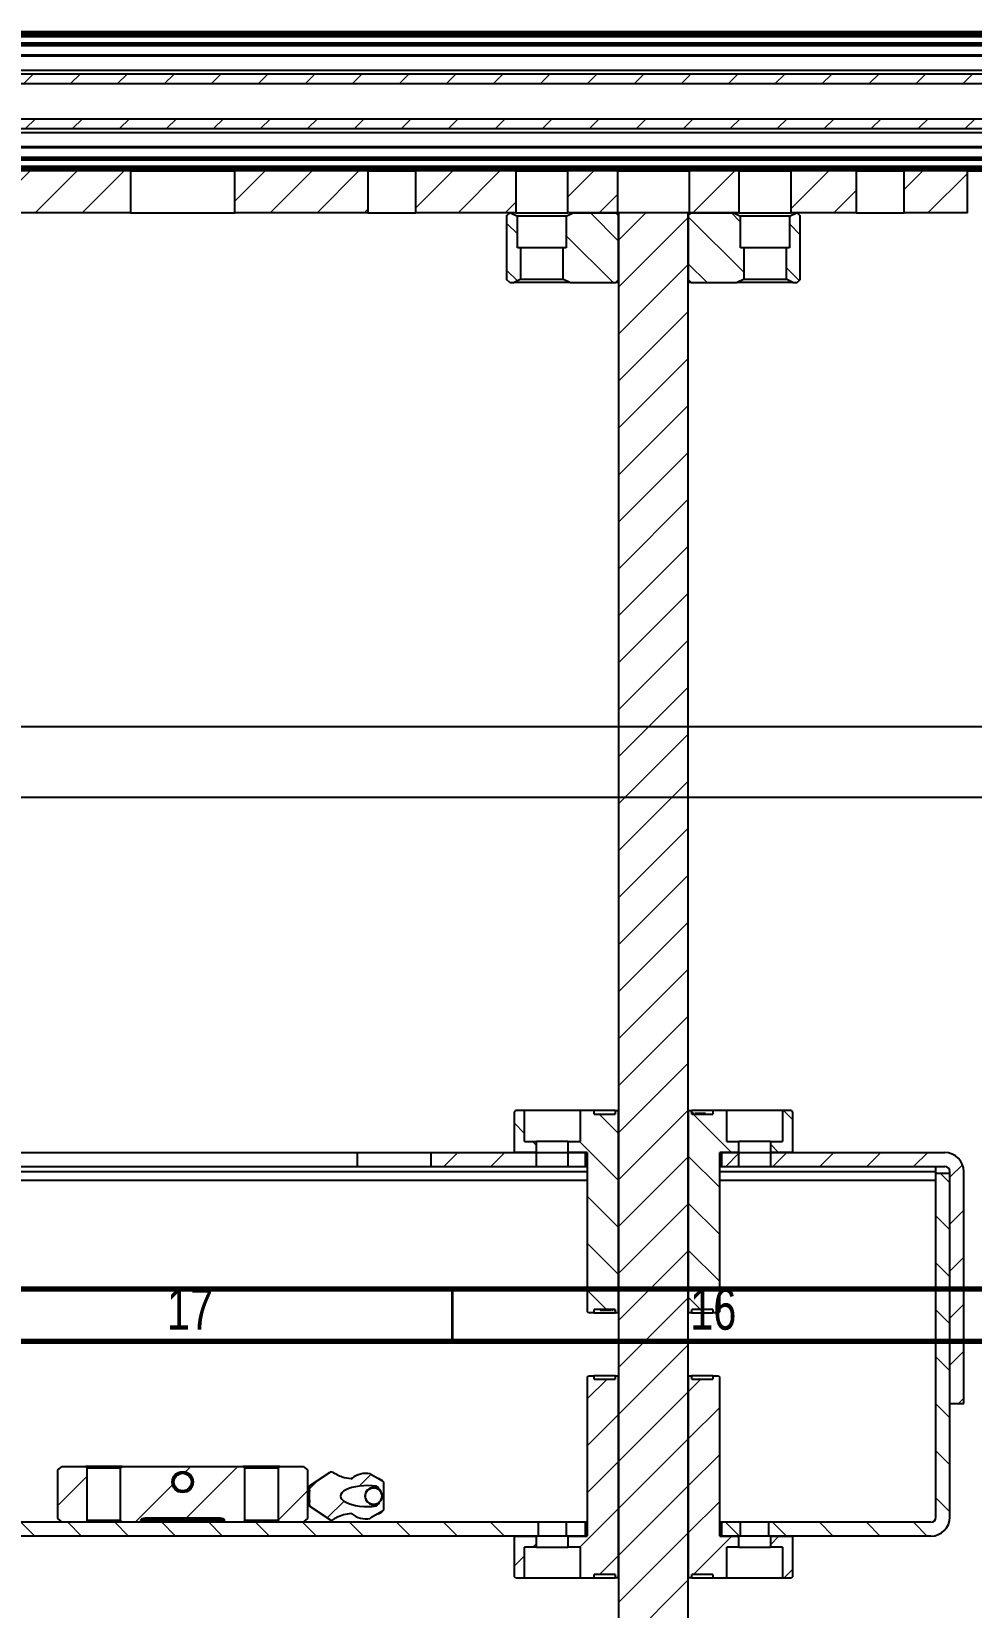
# Model space of a CAD drawing. Header units: millimetres. Extents: x 15 to 1184, y 5 to 1288.
# Drawn here: x 359.3 to 449.1, y 805.5 to 956.2 of the extents above; entities that cross this region are included whole.
import ezdxf

# ---------------------------------------------------------------- set-up
doc = ezdxf.new("R2010")
doc.units = ezdxf.units.MM
doc.styles.add('SLDTEXTSTYLE1', font='TXT', dxfattribs={"width": 0.75})

msp = doc.modelspace()

# ---------------------------------------------------------------- hatches: boundary and pattern name
at = {"linetype": 'Continuous', "lineweight": 18}
h = msp.add_hatch(dxfattribs=at)
h.set_pattern_fill('ANSI31', style=0)
h.paths.add_polyline_path([(221.71, 952.11), (221.71, 951.18), (525.71, 951.18), (525.71, 952.11)], flags=0)
h = msp.add_hatch(dxfattribs=at)
h.set_pattern_fill('ANSI31', style=0)
h.paths.add_polyline_path([(221.71, 947.85), (221.71, 946.91), (525.71, 946.91), (525.71, 947.85)], flags=0)
h = msp.add_hatch(dxfattribs=at)
h.set_pattern_fill('ANSI31', style=0)
h.paths.add_polyline_path([(356.01, 942.85), (356.01, 938.85), (368.71, 938.85), (368.71, 942.85)], flags=0)
h = msp.add_hatch(dxfattribs=at)
h.set_pattern_fill('ANSI31', style=0)
h.paths.add_polyline_path([(391.41, 938.85), (391.41, 942.85), (378.71, 942.85), (378.71, 938.85)], flags=0)
h = msp.add_hatch(dxfattribs=at)
h.set_pattern_fill('ANSI31', style=0)
h.paths.add_polyline_path([(405.54, 938.85), (405.54, 942.85), (396.01, 942.85), (396.01, 938.85)], flags=0)
h = msp.add_hatch(dxfattribs=at)
h.set_pattern_fill('ANSI31', style=0)
h.paths.add_polyline_path([(410.54, 942.85), (410.54, 938.85), (415.26, 938.85), (415.26, 942.85)], flags=0)
h = msp.add_hatch(dxfattribs=at)
h.set_pattern_fill('ANSI31', style=0)
h.paths.add_polyline_path([(426.88, 938.85), (426.88, 942.85), (422.16, 942.85), (422.16, 938.85)], flags=0)
h = msp.add_hatch(dxfattribs=at)
h.set_pattern_fill('ANSI31', style=0)
h.paths.add_polyline_path([(431.88, 942.85), (431.88, 938.85), (438.08, 938.85), (438.08, 942.85)], flags=0)
h = msp.add_hatch(dxfattribs=at)
h.set_pattern_fill('ANSI31', style=0)
h.paths.add_polyline_path([(442.67, 938.85), (448.71, 938.85), (448.71, 942.85), (442.67, 942.85)], flags=0)
h = msp.add_hatch(dxfattribs=at)
h.set_pattern_fill('ANSI31', angle=90, style=0)
h.paths.add_polyline_path([(405.71, 938.52), (405.04, 938.85), (404.98, 938.85), (404.71, 938.58), (404.71, 932.45), (404.98, 932.18), (405.38, 932.18), (406.04, 932.51), (406.04, 935.51), (405.71, 935.51)], flags=0)
h = msp.add_hatch(dxfattribs=at)
h.set_pattern_fill('ANSI31', angle=90, style=0)
h.paths.add_polyline_path([(411.04, 938.85), (410.38, 938.52), (410.38, 935.51), (410.04, 935.51), (410.04, 932.51), (410.71, 932.18), (415.11, 932.18), (415.38, 932.45), (415.38, 938.58), (415.11, 938.85)], flags=0)
h = msp.add_hatch(dxfattribs=at)
h.set_pattern_fill('ANSI31', style=0)
h.paths.add_polyline_path([(415.38, 746.85), (422.04, 746.85), (422.04, 938.85), (415.38, 938.85)], flags=0)
h = msp.add_hatch(dxfattribs=at)
h.set_pattern_fill('ANSI31', angle=90, style=0)
h.paths.add_polyline_path([(427.04, 938.52), (426.38, 938.85), (422.31, 938.85), (422.04, 938.58), (422.04, 932.45), (422.31, 932.18), (426.71, 932.18), (427.38, 932.51), (427.38, 935.51), (427.04, 935.51)], flags=0)
h = msp.add_hatch(dxfattribs=at)
h.set_pattern_fill('ANSI31', angle=90, style=0)
h.paths.add_polyline_path([(432.38, 938.85), (431.71, 938.52), (431.71, 935.51), (431.38, 935.51), (431.38, 932.51), (432.04, 932.18), (432.44, 932.18), (432.71, 932.45), (432.71, 938.58), (432.44, 938.85)], flags=0)
h = msp.add_hatch(dxfattribs=at)
h.set_pattern_fill('ANSI31', angle=90, style=0)
h.paths.add_polyline_path([(406.38, 850.09), (406.38, 853.03), (405.51, 853.03), (405.38, 852.89), (405.38, 849.16), (405.51, 849.03), (407.54, 849.03), (407.54, 850.09)], flags=0)
h = msp.add_hatch(dxfattribs=at)
h.set_pattern_fill('ANSI31', angle=90, style=0)
h.paths.add_polyline_path([(413.04, 852.69), (413.04, 853.03), (411.71, 853.03), (411.71, 850.09), (410.54, 850.09), (410.54, 849.03), (412.38, 849.03), (412.38, 833.83), (412.51, 833.69), (413.04, 833.69), (413.04, 834.03), (415.04, 834.03), (415.04, 833.69), (415.38, 833.69), (415.38, 853.03), (415.04, 853.03), (415.04, 852.69)], flags=0)
h = msp.add_hatch(dxfattribs=at)
h.set_pattern_fill('ANSI31', angle=90, style=0)
h.paths.add_polyline_path([(425.71, 850.09), (425.71, 853.03), (424.38, 853.03), (424.38, 852.69), (422.38, 852.69), (422.38, 853.03), (422.04, 853.03), (422.04, 833.69), (422.38, 833.69), (422.38, 834.03), (424.38, 834.03), (424.38, 833.69), (424.91, 833.69), (425.04, 833.83), (425.04, 849.03), (426.88, 849.03), (426.88, 850.09)], flags=0)
h = msp.add_hatch(dxfattribs=at)
h.set_pattern_fill('ANSI31', angle=90, style=0)
h.paths.add_polyline_path([(432.04, 852.89), (431.91, 853.03), (431.04, 853.03), (431.04, 850.09), (429.88, 850.09), (429.88, 849.03), (431.91, 849.03), (432.04, 849.16)], flags=0)
h = msp.add_hatch(dxfattribs=at)
h.set_pattern_fill('ANSI31', style=0)
h.paths.add_polyline_path([(407.54, 849.03), (397.42, 849.03), (397.42, 847.69), (407.54, 847.69)], flags=0)
h = msp.add_hatch(dxfattribs=at)
h.set_pattern_fill('ANSI31', style=0)
h.paths.add_polyline_path([(410.54, 847.69), (412.21, 847.69), (412.21, 849.03), (410.54, 849.03)], flags=0)
h = msp.add_hatch(dxfattribs=at)
h.set_pattern_fill('ANSI31', style=0)
h.paths.add_polyline_path([(426.88, 849.03), (425.21, 849.03), (425.21, 847.69), (426.88, 847.69)], flags=0)
h = msp.add_hatch(dxfattribs=at)
h.set_pattern_fill('ANSI31', style=0)
edge = h.paths.add_edge_path(flags=0)
edge.add_line((446.55, 849.03), (429.88, 849.03))
edge.add_line((429.88, 849.03), (429.88, 847.69))
edge.add_line((429.88, 847.69), (446.55, 847.69))
edge.add_arc((446.55, 847.2), 0.491, 0, 90, ccw=False)
edge.add_line((447.04, 847.2), (447.04, 825.03))
edge.add_line((447.04, 825.03), (448.38, 825.03))
edge.add_line((448.38, 825.03), (448.38, 847.2))
edge.add_arc((446.55, 847.2), 1.82, 0, 90)
h = msp.add_hatch(dxfattribs=at)
h.set_pattern_fill('ANSI31', angle=90, style=0)
edge = h.paths.add_edge_path(flags=0)
edge.add_line((447.04, 814.18), (447.04, 847.03))
edge.add_line((447.04, 847.03), (445.71, 847.03))
edge.add_line((445.71, 847.03), (445.71, 814.18))
edge.add_arc((445.22, 814.18), 0.491, 270, 360, ccw=False)
edge.add_line((445.22, 813.69), (429.71, 813.69))
edge.add_line((429.71, 813.69), (429.71, 812.36))
edge.add_line((429.71, 812.36), (445.22, 812.36))
edge.add_arc((445.22, 814.18), 1.82, 270, 360)
h = msp.add_hatch(dxfattribs=at)
h.set_pattern_fill('ANSI31', style=0)
h.paths.add_polyline_path([(411.71, 811.29), (411.71, 808.36), (413.04, 808.36), (413.04, 808.69), (415.04, 808.69), (415.04, 808.36), (415.38, 808.36), (415.38, 827.69), (415.04, 827.69), (415.04, 827.36), (413.04, 827.36), (413.04, 827.69), (412.51, 827.69), (412.38, 827.56), (412.38, 812.36), (410.54, 812.36), (410.54, 811.29)], flags=0)
h = msp.add_hatch(dxfattribs=at)
h.set_pattern_fill('ANSI31', style=0)
h.paths.add_polyline_path([(424.38, 808.69), (424.38, 808.36), (425.71, 808.36), (425.71, 811.29), (426.88, 811.29), (426.88, 812.36), (425.04, 812.36), (425.04, 827.56), (424.91, 827.69), (424.38, 827.69), (424.38, 827.36), (422.38, 827.36), (422.38, 827.69), (422.04, 827.69), (422.04, 808.36), (422.38, 808.36), (422.38, 808.69)], flags=0)
h = msp.add_hatch(dxfattribs=at)
h.set_pattern_fill('ANSI32', angle=3e-322, style=0)
edge = h.paths.add_edge_path(flags=0)
edge.add_line((361.78, 818.69), (361.78, 814.03))
edge.add_spline(control_points=[(361.78, 814.03), (361.91, 813.92), (362.04, 813.8), (362.18, 813.69)], knot_values=[0.01216, 0.01216, 0.01216, 0.01216, 0.012933, 0.012933, 0.012933, 0.012933], weights=[1, 1, 1, 1], degree=3, periodic=0)
edge.add_line((362.18, 813.69), (364.41, 813.69))
edge.add_spline(control_points=[(364.41, 813.69), (364.47, 813.75), (364.52, 813.8), (364.58, 813.86)], knot_values=[0.00451, 0.00451, 0.00451, 0.00451, 0.004865, 0.004865, 0.004865, 0.004865], weights=[1, 1, 1, 1], degree=3, periodic=0)
edge.add_line((364.58, 813.86), (364.58, 818.86))
edge.add_spline(control_points=[(364.58, 818.86), (364.52, 818.92), (364.47, 818.97), (364.41, 819.03)], knot_values=[0.011248, 0.011248, 0.011248, 0.011248, 0.011604, 0.011604, 0.011604, 0.011604], weights=[1, 1, 1, 1], degree=3, periodic=0)
edge.add_line((364.41, 819.03), (362.18, 819.03))
edge.add_spline(control_points=[(362.18, 819.03), (362.04, 818.92), (361.91, 818.8), (361.78, 818.69)], knot_values=[0.010713, 0.010713, 0.010713, 0.010713, 0.011485, 0.011485, 0.011485, 0.011485], weights=[1, 1, 1, 1], degree=3, periodic=0)
h = msp.add_hatch(dxfattribs=at)
h.set_pattern_fill('ANSI32', angle=3e-322, style=0)
edge = h.paths.add_edge_path(flags=0)
edge.add_line((369.75, 813.86), (369.75, 813.93))
edge.add_spline(control_points=[(369.75, 813.93), (369.75, 813.94), (369.75, 813.94), (369.75, 813.95), (369.76, 813.96), (369.76, 813.97), (369.77, 813.98), (369.78, 813.99), (369.79, 814), (369.8, 814.01), (369.82, 814.03), (369.85, 814.04), (369.88, 814.05), (369.93, 814.08), (369.99, 814.09), (370.05, 814.09), (370.07, 814.09), (370.09, 814.09), (370.11, 814.09)], knot_values=[0.000004, 0.000004, 0.000004, 0.000004, 0.000042, 0.000042, 0.000042, 0.000084, 0.000084, 0.000084, 0.000156, 0.000156, 0.000156, 0.000288, 0.000288, 0.000288, 0.000556, 0.000556, 0.000556, 0.000655, 0.000655, 0.000655, 0.000655], weights=[1, 1, 1, 1, 1, 1, 1, 1, 1, 1, 1, 1, 1, 1, 1, 1, 1, 1, 1], degree=3, periodic=0)
edge.add_line((370.11, 814.09), (377.3, 814.09))
edge.add_spline(control_points=[(377.3, 814.09), (377.33, 814.09), (377.35, 814.09), (377.38, 814.09), (377.42, 814.09), (377.46, 814.08), (377.51, 814.07), (377.54, 814.06), (377.57, 814.04), (377.6, 814.02), (377.61, 814.01), (377.63, 814.01), (377.64, 814), (377.65, 813.98), (377.65, 813.97), (377.66, 813.96), (377.66, 813.95), (377.67, 813.94), (377.67, 813.93), (377.67, 813.93), (377.67, 813.93), (377.67, 813.93)], knot_values=[0.000716, 0.000716, 0.000716, 0.000716, 0.000827, 0.000827, 0.000827, 0.001026, 0.001026, 0.001026, 0.001188, 0.001188, 0.001188, 0.001252, 0.001252, 0.001252, 0.001318, 0.001318, 0.001318, 0.00136, 0.00136, 0.00136, 0.001368, 0.001368, 0.001368, 0.001368], weights=[1, 1, 1, 1, 1, 1, 1, 1, 1, 1, 1, 1, 1, 1, 1, 1, 1, 1, 1, 1, 1, 1], degree=3, periodic=0)
edge.add_line((377.67, 813.93), (377.67, 813.86))
edge.add_spline(control_points=[(377.67, 813.86), (377.67, 813.85), (377.67, 813.84), (377.67, 813.84), (377.67, 813.83), (377.68, 813.82), (377.68, 813.81), (377.69, 813.81), (377.69, 813.8), (377.69, 813.8), (377.7, 813.78), (377.72, 813.77), (377.74, 813.76), (377.76, 813.75), (377.78, 813.73), (377.81, 813.72), (377.87, 813.7), (377.93, 813.69), (378, 813.69), (378, 813.69), (378, 813.69), (378.01, 813.69)], knot_values=[0.00235, 0.00235, 0.00235, 0.00235, 0.002385, 0.002385, 0.002385, 0.002431, 0.002431, 0.002431, 0.002452, 0.002452, 0.002452, 0.002542, 0.002542, 0.002542, 0.002667, 0.002667, 0.002667, 0.002956, 0.002956, 0.002956, 0.002971, 0.002971, 0.002971, 0.002971], weights=[1, 1, 1, 1, 1, 1, 1, 1, 1, 1, 1, 1, 1, 1, 1, 1, 1, 1, 1, 1, 1, 1], degree=3, periodic=0)
edge.add_line((378.01, 813.69), (379.5, 813.69))
edge.add_spline(control_points=[(379.5, 813.69), (379.55, 813.75), (379.61, 813.8), (379.66, 813.86)], knot_values=[0.00451, 0.00451, 0.00451, 0.00451, 0.004865, 0.004865, 0.004865, 0.004865], weights=[1, 1, 1, 1], degree=3, periodic=0)
edge.add_line((379.66, 813.86), (379.66, 818.86))
edge.add_spline(control_points=[(379.66, 818.86), (379.61, 818.92), (379.55, 818.97), (379.5, 819.03)], knot_values=[0.011248, 0.011248, 0.011248, 0.011248, 0.011604, 0.011604, 0.011604, 0.011604], weights=[1, 1, 1, 1], degree=3, periodic=0)
edge.add_line((379.5, 819.03), (367.92, 819.03))
edge.add_spline(control_points=[(367.92, 819.03), (367.86, 818.97), (367.81, 818.92), (367.75, 818.86)], knot_values=[0.00451, 0.00451, 0.00451, 0.00451, 0.004865, 0.004865, 0.004865, 0.004865], weights=[1, 1, 1, 1], degree=3, periodic=0)
edge.add_line((367.75, 818.86), (367.75, 813.86))
edge.add_spline(control_points=[(367.75, 813.86), (367.81, 813.8), (367.86, 813.75), (367.92, 813.69)], knot_values=[0.011248, 0.011248, 0.011248, 0.011248, 0.011604, 0.011604, 0.011604, 0.011604], weights=[1, 1, 1, 1], degree=3, periodic=0)
edge.add_line((367.92, 813.69), (369.41, 813.69))
edge.add_spline(control_points=[(369.41, 813.69), (369.46, 813.69), (369.51, 813.7), (369.55, 813.71), (369.59, 813.72), (369.63, 813.73), (369.67, 813.75), (369.69, 813.76), (369.71, 813.78), (369.72, 813.79), (369.73, 813.8), (369.74, 813.81), (369.74, 813.83), (369.75, 813.83), (369.75, 813.84), (369.75, 813.85), (369.75, 813.85), (369.75, 813.86), (369.75, 813.86)], knot_values=[0.000579, 0.000579, 0.000579, 0.000579, 0.000799, 0.000799, 0.000799, 0.000989, 0.000989, 0.000989, 0.001086, 0.001086, 0.001086, 0.001144, 0.001144, 0.001144, 0.001185, 0.001185, 0.001185, 0.001198, 0.001198, 0.001198, 0.001198], weights=[1, 1, 1, 1, 1, 1, 1, 1, 1, 1, 1, 1, 1, 1, 1, 1, 1, 1, 1], degree=3, periodic=0)
edge = h.paths.add_edge_path(flags=0)
edge.add_arc((373.71, 817.53), 0.833, 0, 360)
h = msp.add_hatch(dxfattribs=at)
h.set_pattern_fill('ANSI31', angle=90, style=0)
edge = h.paths.add_edge_path(flags=0)
edge.add_arc((373.71, 817.53), 1, 0, 360)
h = msp.add_hatch(dxfattribs=at)
h.set_pattern_fill('ANSI32', angle=3e-322, style=0)
edge = h.paths.add_edge_path(flags=0)
edge.add_line((385.63, 814.03), (385.63, 818.69))
edge.add_spline(control_points=[(385.63, 818.69), (385.5, 818.8), (385.37, 818.92), (385.24, 819.03)], knot_values=[0.010922, 0.010922, 0.010922, 0.010922, 0.011695, 0.011695, 0.011695, 0.011695], weights=[1, 1, 1, 1], degree=3, periodic=0)
edge.add_line((385.24, 819.03), (383.01, 819.03))
edge.add_spline(control_points=[(383.01, 819.03), (382.95, 818.97), (382.89, 818.92), (382.84, 818.86)], knot_values=[0.00451, 0.00451, 0.00451, 0.00451, 0.004865, 0.004865, 0.004865, 0.004865], weights=[1, 1, 1, 1], degree=3, periodic=0)
edge.add_line((382.84, 818.86), (382.84, 813.86))
edge.add_spline(control_points=[(382.84, 813.86), (382.89, 813.8), (382.95, 813.75), (383.01, 813.69)], knot_values=[0.011248, 0.011248, 0.011248, 0.011248, 0.011604, 0.011604, 0.011604, 0.011604], weights=[1, 1, 1, 1], degree=3, periodic=0)
edge.add_line((383.01, 813.69), (385.24, 813.69))
edge.add_spline(control_points=[(385.24, 813.69), (385.37, 813.8), (385.5, 813.92), (385.63, 814.03)], knot_values=[0.011957, 0.011957, 0.011957, 0.011957, 0.012729, 0.012729, 0.012729, 0.012729], weights=[1, 1, 1, 1], degree=3, periodic=0)
h = msp.add_hatch(dxfattribs=at)
h.set_pattern_fill('ANSI32', angle=3e-322, style=0)
edge = h.paths.add_edge_path(flags=0)
edge.add_arc((391.23, 816.19), 2.17, 231.0284, 280.7084)
edge.add_spline(control_points=[(391.64, 814.07), (392.04, 814.27), (392.44, 814.5), (392.82, 814.75)], knot_values=[0, 0, 0, 0, 0.002053, 0.002053, 0.002053, 0.002053], weights=[1, 1, 1, 1], degree=3, periodic=0)
edge.add_spline(control_points=[(392.82, 814.75), (392.84, 814.76), (392.85, 814.78), (392.86, 814.79), (392.87, 814.8), (392.88, 814.82), (392.89, 814.84), (392.89, 814.85), (392.89, 814.87), (392.9, 814.88), (392.9, 814.88), (392.9, 814.89), (392.9, 814.89)], knot_values=[0, 0, 0, 0, 0.00008, 0.00008, 0.00008, 0.00016, 0.00016, 0.00016, 0.000231, 0.000231, 0.000231, 0.000245, 0.000245, 0.000245, 0.000245], weights=[1, 1, 1, 1, 1, 1, 1, 1, 1, 1, 1, 1, 1], degree=3, periodic=0)
edge.add_line((392.9, 814.89), (392.9, 817.5))
edge.add_spline(control_points=[(392.9, 817.5), (392.9, 817.51), (392.89, 817.52), (392.89, 817.53), (392.89, 817.55), (392.88, 817.57), (392.87, 817.59), (392.86, 817.6), (392.84, 817.62), (392.82, 817.63)], knot_values=[0.00022, 0.00022, 0.00022, 0.00022, 0.000275, 0.000275, 0.000275, 0.000363, 0.000363, 0.000363, 0.000466, 0.000466, 0.000466, 0.000466], weights=[1, 1, 1, 1, 1, 1, 1, 1, 1, 1], degree=3, periodic=0)
edge.add_spline(control_points=[(392.82, 817.63), (392.44, 817.89), (392.04, 818.11), (391.64, 818.32)], knot_values=[0, 0, 0, 0, 0.002053, 0.002053, 0.002053, 0.002053], weights=[1, 1, 1, 1], degree=3, periodic=0)
edge.add_arc((391.23, 816.19), 2.17, 79.2916, 128.9716)
edge.add_spline(control_points=[(389.87, 817.88), (389.87, 817.87), (389.86, 817.87), (389.85, 817.86), (389.84, 817.86), (389.83, 817.86), (389.82, 817.86), (389.82, 817.86), (389.82, 817.86), (389.81, 817.86)], knot_values=[0, 0, 0, 0, 0.000043, 0.000043, 0.000043, 0.000086, 0.000086, 0.000086, 0.000094, 0.000094, 0.000094, 0.000094], weights=[1, 1, 1, 1, 1, 1, 1, 1, 1, 1], degree=3, periodic=0)
edge.add_spline(control_points=[(389.81, 817.86), (389.52, 817.89), (389.23, 817.94), (388.95, 818.03), (388.61, 818.14), (388.28, 818.3), (387.99, 818.51)], knot_values=[0, 0, 0, 0, 0.001328, 0.001328, 0.001328, 0.002944, 0.002944, 0.002944, 0.002944], weights=[1, 1, 1, 1, 1, 1, 1], degree=3, periodic=0)
edge.add_ellipse((391.41, 816.19), major_axis=(-6.95, 0), ratio=0.382683, start_angle=299.4951, end_angle=301.2675)
edge.add_line((387.8, 818.47), (385.84, 817.16))
edge.add_spline(control_points=[(385.84, 817.16), (385.83, 817.15), (385.83, 817.14), (385.82, 817.13)], knot_values=[0.000313, 0.000313, 0.000313, 0.000313, 0.000371, 0.000371, 0.000371, 0.000371], weights=[1, 1, 1, 1], degree=3, periodic=0)
edge.add_line((385.82, 817.13), (385.82, 816.74))
edge.add_spline(control_points=[(385.82, 816.74), (385.82, 816.7), (385.82, 816.65), (385.82, 816.6), (385.8, 816.44), (385.79, 816.29), (385.79, 816.14), (385.79, 816.02), (385.81, 815.91), (385.82, 815.79), (385.82, 815.74), (385.82, 815.69), (385.82, 815.64)], knot_values=[0.000305, 0.000305, 0.000305, 0.000305, 0.00053, 0.00053, 0.00053, 0.001228, 0.001228, 0.001228, 0.001756, 0.001756, 0.001756, 0.00198, 0.00198, 0.00198, 0.00198], weights=[1, 1, 1, 1, 1, 1, 1, 1, 1, 1, 1, 1, 1], degree=3, periodic=0)
edge.add_line((385.82, 815.64), (385.82, 815.26))
edge.add_spline(control_points=[(385.82, 815.26), (385.83, 815.25), (385.83, 815.24), (385.84, 815.22)], knot_values=[0.000001, 0.000001, 0.000001, 0.000001, 0.000059, 0.000059, 0.000059, 0.000059], weights=[1, 1, 1, 1], degree=3, periodic=0)
edge.add_line((385.84, 815.22), (387.8, 813.92))
edge.add_ellipse((391.41, 816.19), major_axis=(-6.95, 0), ratio=0.382683, start_angle=58.7325, end_angle=60.5049)
edge.add_spline(control_points=[(387.99, 813.88), (388.13, 813.98), (388.27, 814.06), (388.42, 814.14), (388.85, 814.36), (389.33, 814.48), (389.81, 814.53)], knot_values=[0.000044, 0.000044, 0.000044, 0.000044, 0.000798, 0.000798, 0.000798, 0.003008, 0.003008, 0.003008, 0.003008], weights=[1, 1, 1, 1, 1, 1, 1], degree=3, periodic=0)
edge.add_spline(control_points=[(389.81, 814.53), (389.82, 814.53), (389.83, 814.53), (389.84, 814.53), (389.85, 814.52), (389.86, 814.52), (389.86, 814.52), (389.87, 814.51), (389.87, 814.51), (389.87, 814.51)], knot_values=[0, 0, 0, 0, 0.000038, 0.000038, 0.000038, 0.000076, 0.000076, 0.000076, 0.000094, 0.000094, 0.000094, 0.000094], weights=[1, 1, 1, 1, 1, 1, 1, 1, 1, 1], degree=3, periodic=0)
edge = h.paths.add_edge_path(flags=0)
edge.add_spline(control_points=[(392.25, 817.14), (392.34, 817.03), (392.44, 816.92), (392.52, 816.81), (392.6, 816.69), (392.68, 816.57), (392.72, 816.44), (392.75, 816.37), (392.77, 816.29), (392.77, 816.21), (392.77, 816.12), (392.76, 816.04), (392.73, 815.96), (392.69, 815.85), (392.64, 815.75), (392.57, 815.65), (392.48, 815.51), (392.36, 815.37), (392.25, 815.25)], knot_values=[0, 0, 0, 0, 0.000651, 0.000651, 0.000651, 0.001273, 0.001273, 0.001273, 0.00164, 0.00164, 0.00164, 0.002007, 0.002007, 0.002007, 0.00253, 0.00253, 0.00253, 0.003315, 0.003315, 0.003315, 0.003315], weights=[1, 1, 1, 1, 1, 1, 1, 1, 1, 1, 1, 1, 1, 1, 1, 1, 1, 1, 1], degree=3, periodic=0)
edge.add_ellipse((391.41, 816.19), major_axis=(-2.61, 0), ratio=0.382683, start_angle=-108.6094, end_angle=108.6094, ccw=False)
h = msp.add_hatch(dxfattribs=at)
h.set_pattern_fill('ANSI32', angle=90, style=0)
edge = h.paths.add_edge_path(flags=0)
edge.add_arc((391.97, 816.19), 0.801, 0, 360)
h = msp.add_hatch(dxfattribs=at)
h.set_pattern_fill('ANSI31', angle=90, style=0)
h.paths.add_polyline_path([(339.71, 813.69), (339.71, 812.36), (407.71, 812.36), (407.71, 813.69)], flags=0)
h = msp.add_hatch(dxfattribs=at)
h.set_pattern_fill('ANSI31', angle=90, style=0)
h.paths.add_polyline_path([(410.38, 812.36), (412.21, 812.36), (412.21, 813.69), (410.38, 813.69)], flags=0)
h = msp.add_hatch(dxfattribs=at)
h.set_pattern_fill('ANSI31', angle=90, style=0)
h.paths.add_polyline_path([(425.21, 812.36), (427.04, 812.36), (427.04, 813.69), (425.21, 813.69)], flags=0)
h = msp.add_hatch(dxfattribs=at)
h.set_pattern_fill('ANSI31', style=0)
h.paths.add_polyline_path([(405.38, 808.49), (405.51, 808.36), (406.38, 808.36), (406.38, 811.29), (407.54, 811.29), (407.54, 812.36), (405.51, 812.36), (405.38, 812.23)], flags=0)
h = msp.add_hatch(dxfattribs=at)
h.set_pattern_fill('ANSI31', style=0)
h.paths.add_polyline_path([(431.04, 811.29), (431.04, 808.36), (431.91, 808.36), (432.04, 808.49), (432.04, 812.23), (431.91, 812.36), (429.88, 812.36), (429.88, 811.29)], flags=0)

# ---------------------------------------------------------------- linework, layer by layer
at = {"color": 7, "linetype": 'Continuous', "lineweight": 25}
for p, q in [((221.71, 956.18), (525.71, 956.18)), ((221.71, 956.05), (525.71, 956.05)), ((221.71, 955.98), (525.71, 955.98)), ((221.71, 955.85), (525.71, 955.85)), ((221.71, 955.71), (525.71, 955.71)), ((221.71, 955.11), (525.71, 955.11)), ((221.71, 954.98), (525.71, 954.98)), ((221.71, 954.85), (525.71, 954.85)), ((221.71, 953.94), (525.71, 953.94)), ((221.71, 953.85), (525.71, 953.85)), ((221.71, 952.5), (525.71, 952.5)), ((525.71, 952.11), (221.71, 952.11)), ((525.71, 951.18), (221.71, 951.18)), ((221.71, 947.85), (525.71, 947.85)), ((221.71, 946.91), (525.71, 946.91)), ((221.71, 946.52), (525.71, 946.52)), ((221.71, 945.18), (525.71, 945.18)), ((221.71, 945.08), (525.71, 945.08)), ((221.71, 944.18), (525.71, 944.18)), ((221.71, 944.05), (525.71, 944.05)), ((221.71, 943.91), (525.71, 943.91)), ((221.71, 943.31), (525.71, 943.31)), ((221.71, 943.18), (525.71, 943.18)), ((221.71, 943.05), (525.71, 943.05)), ((221.71, 942.98), (525.71, 942.98)), ((368.71, 942.85), (356.01, 942.85)), ((368.71, 942.85), (368.71, 938.85)), ((368.71, 942.85), (369.4, 942.85)), ((369.4, 942.85), (378.02, 942.85)), ((378.02, 942.85), (378.71, 942.85)), ((378.71, 938.85), (378.71, 942.85)), ((391.41, 942.85), (378.71, 942.85)), ((391.41, 942.85), (391.41, 938.85)), ((391.41, 942.85), (396.01, 942.85)), ((396.01, 938.85), (396.01, 942.85)), ((405.54, 942.85), (396.01, 942.85)), ((405.54, 942.85), (405.54, 938.85)), ((405.54, 942.85), (410.54, 942.85)), ((410.54, 938.85), (410.54, 942.85)), ((415.26, 942.85), (410.54, 942.85)), ((415.26, 942.85), (415.26, 938.85)), ((415.26, 942.85), (416.36, 942.85)), ((416.36, 942.85), (421.05, 942.85)), ((421.05, 942.85), (422.16, 942.85)), ((422.16, 938.85), (422.16, 942.85)), ((426.88, 942.85), (422.16, 942.85)), ((426.88, 942.85), (426.88, 938.85)), ((426.88, 942.85), (431.88, 942.85)), ((431.88, 938.85), (431.88, 942.85)), ((438.08, 942.85), (431.88, 942.85)), ((438.08, 942.85), (438.08, 938.85)), ((438.08, 942.85), (442.67, 942.85)), ((442.67, 938.85), (442.67, 942.85)), ((448.71, 942.85), (442.67, 942.85)), ((448.71, 938.85), (448.71, 942.85)), ((448.71, 942.85), (512.38, 942.85)), ((368.71, 938.85), (356.01, 938.85)), ((368.71, 938.85), (378.71, 938.85)), ((391.41, 938.85), (378.71, 938.85)), ((391.41, 938.85), (396.01, 938.85)), ((405.54, 938.85), (396.01, 938.85)), ((404.71, 938.58), (404.98, 938.85)), ((404.71, 932.45), (404.71, 938.58)), ((404.98, 938.85), (405.04, 938.85)), ((405.04, 938.85), (405.71, 938.52)), ((405.54, 938.85), (410.54, 938.85)), ((405.71, 935.51), (405.71, 938.52)), ((410.38, 938.52), (405.71, 938.52)), ((410.38, 938.52), (411.04, 938.85)), ((410.38, 938.52), (410.38, 935.51)), ((415.26, 938.85), (410.54, 938.85)), ((411.04, 938.85), (415.11, 938.85)), ((415.11, 938.85), (415.38, 938.58)), ((415.26, 938.85), (415.38, 938.85)), ((415.38, 938.85), (415.38, 746.85)), ((422.04, 938.85), (415.38, 938.85)), ((415.38, 932.45), (415.38, 938.58)), ((422.04, 746.85), (422.04, 938.85)), ((422.04, 938.58), (422.31, 938.85)), ((422.04, 938.85), (422.16, 938.85)), ((422.04, 938.58), (422.04, 932.45)), ((426.88, 938.85), (422.16, 938.85)), ((422.31, 938.85), (426.38, 938.85)), ((426.38, 938.85), (427.04, 938.52)), ((426.88, 938.85), (431.88, 938.85)), ((427.04, 935.51), (427.04, 938.52)), ((431.71, 938.52), (427.04, 938.52)), ((431.71, 938.52), (432.38, 938.85)), ((431.71, 938.52), (431.71, 935.51)), ((438.08, 938.85), (431.88, 938.85)), ((432.38, 938.85), (432.44, 938.85)), ((432.44, 938.85), (432.71, 938.58)), ((432.71, 938.58), (432.71, 932.45)), ((438.08, 938.85), (442.67, 938.85)), ((448.71, 938.85), (442.67, 938.85)), ((406.04, 935.51), (405.71, 935.51)), ((406.04, 932.51), (406.04, 935.51)), ((410.04, 935.51), (406.04, 935.51)), ((410.04, 935.51), (410.04, 932.51)), ((410.38, 935.51), (410.04, 935.51)), ((427.38, 935.51), (427.04, 935.51)), ((427.38, 932.51), (427.38, 935.51)), ((431.38, 935.51), (427.38, 935.51)), ((431.38, 935.51), (431.38, 932.51)), ((431.71, 935.51), (431.38, 935.51)), ((406.04, 932.51), (405.38, 932.18)), ((406.04, 932.51), (410.04, 932.51)), ((410.71, 932.18), (410.04, 932.51)), ((427.38, 932.51), (426.71, 932.18)), ((427.38, 932.51), (431.38, 932.51)), ((432.04, 932.18), (431.38, 932.51)), ((404.98, 932.18), (404.71, 932.45)), ((404.98, 932.18), (405.38, 932.18)), ((410.71, 932.18), (405.38, 932.18)), ((410.71, 932.18), (415.11, 932.18)), ((415.38, 932.45), (415.11, 932.18)), ((415.38, 932.18), (415.11, 932.18)), ((422.31, 932.18), (422.04, 932.45)), ((422.31, 932.18), (422.04, 932.18)), ((422.31, 932.18), (426.71, 932.18)), ((432.04, 932.18), (426.71, 932.18)), ((432.04, 932.18), (432.44, 932.18)), ((432.71, 932.45), (432.44, 932.18)), ((405.38, 852.89), (405.51, 853.03)), ((405.38, 852.89), (405.38, 849.16)), ((406.38, 853.03), (405.51, 853.03)), ((406.38, 850.09), (406.38, 853.03)), ((411.71, 853.03), (406.38, 853.03)), ((411.71, 853.03), (411.71, 850.09)), ((413.04, 853.03), (411.71, 853.03)), ((413.04, 852.69), (413.04, 853.03)), ((415.04, 853.03), (413.04, 853.03)), ((413.04, 852.69), (415.04, 852.69)), ((415.04, 853.03), (415.04, 852.69)), ((415.04, 853.03), (415.38, 853.03)), ((415.38, 833.69), (415.38, 853.03)), ((422.04, 853.03), (422.04, 833.69)), ((422.04, 853.03), (422.38, 853.03)), ((422.38, 852.69), (422.38, 853.03)), ((424.38, 853.03), (422.38, 853.03)), ((422.38, 852.69), (424.38, 852.69)), ((422.43, 852.77), (422.43, 852.69)), ((422.45, 852.76), (422.45, 852.69)), ((422.64, 852.77), (422.64, 852.69)), ((422.65, 852.76), (422.65, 852.69)), ((423.03, 852.76), (423.03, 852.77)), ((423.1, 852.76), (423.1, 852.69)), ((423.69, 852.76), (423.1, 852.76)), ((423.69, 852.76), (423.69, 852.69)), ((424.38, 853.03), (424.38, 852.69)), ((425.71, 853.03), (424.38, 853.03)), ((425.71, 850.09), (425.71, 853.03)), ((431.04, 853.03), (425.71, 853.03)), ((431.04, 853.03), (431.04, 850.09)), ((431.91, 853.03), (431.04, 853.03)), ((431.91, 853.03), (432.04, 852.89)), ((432.04, 849.16), (432.04, 852.89)), ((406.38, 850.09), (407.54, 850.09)), ((407.54, 849.03), (407.54, 850.09)), ((410.54, 850.09), (407.54, 850.09)), ((410.54, 850.09), (410.54, 849.03)), ((410.54, 850.09), (411.71, 850.09)), ((425.71, 850.09), (426.88, 850.09)), ((426.88, 849.03), (426.88, 850.09)), ((429.88, 850.09), (426.88, 850.09)), ((429.88, 850.09), (429.88, 849.03)), ((429.88, 850.09), (431.04, 850.09)), ((357.04, 849.03), (390.38, 849.03)), ((390.38, 849.03), (390.38, 847.69)), ((390.38, 849.03), (397.42, 849.03)), ((397.42, 849.03), (397.42, 847.69)), ((397.42, 849.03), (407.54, 849.03)), ((405.51, 849.03), (405.38, 849.16)), ((407.54, 849.03), (405.51, 849.03)), ((407.54, 849.03), (410.54, 849.03)), ((407.54, 847.69), (407.54, 849.03)), ((412.38, 849.03), (410.54, 849.03)), ((410.54, 849.03), (410.54, 847.69)), ((410.54, 849.03), (412.21, 849.03)), ((412.21, 847.69), (412.21, 849.03)), ((412.38, 849.03), (412.38, 833.83)), ((426.88, 849.03), (425.04, 849.03)), ((425.04, 833.83), (425.04, 849.03)), ((425.21, 849.03), (425.21, 847.69)), ((425.21, 849.03), (426.88, 849.03)), ((426.88, 849.03), (429.88, 849.03)), ((426.88, 847.69), (426.88, 849.03)), ((431.91, 849.03), (429.88, 849.03)), ((429.88, 849.03), (429.88, 847.69)), ((429.88, 849.03), (446.55, 849.03)), ((432.04, 849.16), (431.91, 849.03)), ((357.04, 847.69), (390.38, 847.69)), ((390.38, 847.69), (397.42, 847.69)), ((397.42, 847.69), (407.54, 847.69)), ((407.54, 847.69), (410.54, 847.69)), ((410.54, 847.69), (412.21, 847.69)), ((412.21, 847.69), (412.38, 847.69)), ((425.04, 847.69), (425.21, 847.69)), ((425.21, 847.69), (426.88, 847.69)), ((426.88, 847.69), (429.88, 847.69)), ((429.88, 847.69), (446.55, 847.69)), ((445.71, 847.2), (445.71, 847.69)), ((445.71, 847.03), (445.71, 847.2)), ((447.04, 847.03), (445.71, 847.03)), ((445.71, 814.18), (445.71, 847.03)), ((447.04, 825.03), (447.04, 847.2)), ((447.04, 814.18), (447.04, 847.03)), ((448.38, 825.03), (448.38, 847.2)), ((412.38, 846.36), (335.04, 846.36)), ((445.71, 846.36), (425.04, 846.36)), ((412.51, 833.69), (412.38, 833.83)), ((413.04, 833.69), (412.51, 833.69)), ((415.04, 834.03), (413.04, 834.03)), ((413.04, 833.69), (413.04, 834.03)), ((413.04, 833.69), (415.04, 833.69)), ((413.62, 833.96), (413.62, 834.03)), ((413.62, 833.96), (414.22, 833.96)), ((414.22, 833.96), (414.22, 834.03)), ((414.26, 833.96), (414.26, 833.95)), ((414.67, 833.95), (414.67, 834.03)), ((414.67, 833.96), (414.67, 834.03)), ((414.86, 833.96), (414.86, 834.03)), ((414.88, 833.95), (414.88, 834.03)), ((414.96, 833.96), (415.08, 833.96)), ((415.04, 834.03), (415.04, 833.69)), ((415.38, 833.69), (415.04, 833.69)), ((422.38, 833.69), (422.04, 833.69)), ((424.38, 834.03), (422.38, 834.03)), ((422.38, 833.69), (422.38, 834.03)), ((422.38, 833.69), (424.38, 833.69)), ((424.38, 834.03), (424.38, 833.69)), ((424.91, 833.69), (424.38, 833.69)), ((425.04, 833.83), (424.91, 833.69)), ((412.38, 827.56), (412.51, 827.69)), ((412.38, 827.56), (412.38, 812.36)), ((412.51, 827.69), (413.04, 827.69)), ((413.04, 827.36), (413.04, 827.69)), ((415.04, 827.69), (413.04, 827.69)), ((413.04, 827.36), (415.04, 827.36)), ((415.04, 827.69), (415.04, 827.36)), ((415.04, 827.69), (415.38, 827.69)), ((415.38, 808.36), (415.38, 827.69)), ((422.04, 827.69), (422.04, 808.36)), ((422.04, 827.69), (422.38, 827.69)), ((422.38, 827.36), (422.38, 827.69)), ((424.38, 827.69), (422.38, 827.69)), ((422.38, 827.36), (424.38, 827.36)), ((424.38, 827.69), (424.38, 827.36)), ((424.38, 827.69), (424.91, 827.69)), ((424.91, 827.69), (425.04, 827.56)), ((425.04, 812.36), (425.04, 827.56)), ((447.04, 825.03), (448.38, 825.03)), ((361.78, 818.69), (362.18, 819.03)), ((361.78, 814.03), (361.78, 818.69)), ((362.18, 819.03), (364.41, 819.03)), ((364.58, 818.86), (364.41, 819.03)), ((367.92, 819.03), (364.41, 819.03)), ((364.58, 813.86), (364.58, 818.86)), ((367.75, 818.86), (364.58, 818.86)), ((367.92, 819.03), (367.75, 818.86)), ((367.75, 818.86), (367.75, 813.86)), ((367.92, 819.03), (379.5, 819.03)), ((379.66, 818.86), (379.5, 819.03)), ((383.01, 819.03), (379.5, 819.03)), ((379.66, 813.86), (379.66, 818.86)), ((382.84, 818.86), (379.66, 818.86)), ((383.01, 819.03), (382.84, 818.86)), ((382.84, 818.86), (382.84, 813.86)), ((383.01, 819.03), (385.24, 819.03)), ((385.24, 819.03), (385.63, 818.69)), ((385.63, 818.69), (385.63, 814.03)), ((385.84, 817.16), (387.8, 818.47)), ((391.64, 818.32), (392.82, 817.63)), ((385.82, 817.13), (385.84, 817.16)), ((385.82, 816.74), (385.82, 817.13)), ((389.83, 817.84), (389.87, 817.88)), ((392.75, 817.69), (392.43, 817.88)), ((392.82, 817.63), (392.75, 817.69)), ((392.9, 817.5), (392.9, 814.89)), ((385.82, 815.26), (385.82, 815.64)), ((385.84, 815.22), (385.82, 815.26)), ((387.8, 813.92), (385.84, 815.22)), ((407.71, 813.69), (339.71, 813.69)), ((362.18, 813.69), (361.78, 814.03)), ((364.41, 813.69), (362.18, 813.69)), ((364.41, 813.69), (364.58, 813.86)), ((367.75, 813.86), (364.58, 813.86)), ((367.75, 813.86), (367.92, 813.69)), ((369.41, 813.69), (367.92, 813.69)), ((369.75, 813.93), (369.75, 813.86)), ((377.67, 813.93), (369.75, 813.93)), ((369.75, 813.86), (377.67, 813.86)), ((377.3, 814.09), (370.11, 814.09)), ((377.67, 813.86), (377.67, 813.93)), ((379.5, 813.69), (378.01, 813.69)), ((379.5, 813.69), (379.66, 813.86)), ((382.84, 813.86), (379.66, 813.86)), ((382.84, 813.86), (383.01, 813.69)), ((385.24, 813.69), (383.01, 813.69)), ((385.63, 814.03), (385.24, 813.69)), ((392.82, 814.75), (391.64, 814.07)), ((392.43, 814.5), (392.75, 814.69)), ((392.75, 814.69), (392.82, 814.75)), ((407.71, 812.36), (407.71, 813.69)), ((410.38, 813.69), (407.71, 813.69)), ((410.38, 813.69), (410.38, 812.36)), ((412.21, 813.69), (410.38, 813.69)), ((412.21, 812.36), (412.21, 813.69)), ((412.38, 813.69), (412.21, 813.69)), ((425.21, 813.69), (425.04, 813.69)), ((425.21, 813.69), (425.21, 812.36)), ((427.04, 813.69), (425.21, 813.69)), ((427.04, 812.36), (427.04, 813.69)), ((429.71, 813.69), (427.04, 813.69)), ((429.71, 813.69), (429.71, 812.36)), ((445.22, 813.69), (429.71, 813.69)), ((407.71, 812.36), (339.71, 812.36)), ((405.38, 812.23), (405.51, 812.36)), ((405.38, 812.23), (405.38, 808.49)), ((405.51, 812.36), (407.54, 812.36)), ((407.54, 811.29), (407.54, 812.36)), ((410.38, 812.36), (407.71, 812.36)), ((412.21, 812.36), (410.38, 812.36)), ((410.54, 812.36), (410.54, 811.29)), ((410.54, 812.36), (412.38, 812.36)), ((425.04, 812.36), (426.88, 812.36)), ((427.04, 812.36), (425.21, 812.36)), ((426.88, 811.29), (426.88, 812.36)), ((429.71, 812.36), (427.04, 812.36)), ((445.22, 812.36), (429.71, 812.36)), ((429.88, 812.36), (429.88, 811.29)), ((429.88, 812.36), (431.91, 812.36)), ((431.91, 812.36), (432.04, 812.23)), ((432.04, 808.49), (432.04, 812.23)), ((407.54, 811.29), (406.38, 811.29)), ((406.38, 808.36), (406.38, 811.29)), ((407.54, 811.29), (410.54, 811.29)), ((411.71, 811.29), (410.54, 811.29)), ((411.71, 811.29), (411.71, 808.36)), ((425.71, 808.36), (425.71, 811.29)), ((426.88, 811.29), (425.71, 811.29)), ((426.88, 811.29), (429.88, 811.29)), ((431.04, 811.29), (429.88, 811.29)), ((431.04, 811.29), (431.04, 808.36)), ((405.51, 808.36), (405.38, 808.49)), ((405.51, 808.36), (406.38, 808.36)), ((406.38, 808.36), (411.71, 808.36)), ((411.71, 808.36), (413.04, 808.36)), ((415.04, 808.69), (413.04, 808.69)), ((413.04, 808.36), (413.04, 808.69)), ((413.04, 808.36), (415.04, 808.36)), ((415.04, 808.69), (415.04, 808.36)), ((415.38, 808.36), (415.04, 808.36)), ((422.38, 808.36), (422.04, 808.36)), ((422.38, 808.36), (422.38, 808.69)), ((424.38, 808.69), (422.38, 808.69)), ((422.38, 808.36), (424.38, 808.36)), ((424.38, 808.69), (424.38, 808.36)), ((424.38, 808.36), (425.71, 808.36)), ((425.71, 808.36), (431.04, 808.36)), ((431.04, 808.36), (431.91, 808.36)), ((432.04, 808.49), (431.91, 808.36))]:
    msp.add_line(p, q, dxfattribs=at)
at = {"color": 7, "linetype": 'Continuous'}
for p, q in [((260.38, 889.74), (489.71, 889.74)), ((489.71, 882.95), (260.38, 882.95))]:
    msp.add_line(p, q, dxfattribs=at)
at = {"color": 8, "linetype": 'Continuous', "lineweight": 25}
for p, q in [((335.04, 847.2), (412.38, 847.2)), ((425.04, 847.2), (445.71, 847.2))]:
    msp.add_line(p, q, dxfattribs=at)
at = {"color": 7, "linetype": 'Continuous', "lineweight": 70}
for p, q in [((15, 836), (1184, 836)), ((20, 831), (1179, 831))]:
    msp.add_line(p, q, dxfattribs=at)
at = {"color": 7, "linetype": 'Continuous', "lineweight": 35}
msp.add_line((399.5, 831), (399.5, 836), dxfattribs=at)
at = {"color": 7, "linetype": 'Continuous', "lineweight": 25, "flags": 128}
for points in [[(392.03, 817.16), (391.94, 817.06), (391.91, 817.02)], [(391.91, 815.36), (391.94, 815.32), (392.03, 815.22)]]:
    msp.add_lwpolyline(points, dxfattribs=at)
at = {"color": 7, "linetype": 'Continuous', "lineweight": 25}
for centre, radius in [((373.71, 817.53), 1), ((373.71, 817.53), 0.833), ((391.97, 816.19), 0.801)]:
    msp.add_circle(centre, radius, dxfattribs=at)
for centre, radius, start, end in [((446.55, 847.2), 1.82, 0, 90), ((446.55, 847.2), 0.491, 0, 90), ((391.23, 816.19), 2.17, 79.2916, 128.9716), ((391.59, 816.19), 5.84, 170.8096, 189.1904), ((391.48, 816.19), 5.68, 174.4282, 185.5718), ((391.97, 816.19), 0.833, 30.0128, 310.499), ((391.23, 816.19), 2.17, 231.0284, 280.7084), ((445.22, 814.18), 1.82, 270, 0), ((445.22, 814.18), 0.491, 270, 0)]:
    msp.add_arc(centre, radius, start, end, dxfattribs=at)
for major_axis, start_param, end_param in [((-6.95, 0), 5.227176, 5.25811), ((-2.61, 0), 4.387594, 8.178776), ((-6.95, 0), 1.025075, 1.056009)]:
    msp.add_ellipse((391.41, 816.19), major_axis=major_axis, ratio=0.382683, start_param=start_param, end_param=end_param, dxfattribs=at)
for points, knots in [([(422.57, 852.76), (422.55, 852.76), (422.5, 852.76), (422.47, 852.76), (422.45, 852.76)], [0, 0, 0, 0, 0.346428, 1, 1, 1, 1]), ([(423.1, 852.76), (423.04, 852.76), (422.93, 852.76), (422.78, 852.76), (422.68, 852.76), (422.66, 852.76), (422.65, 852.76)], [0, 0, 0, 0, 0.281665, 0.559925, 0.779907, 1, 1, 1, 1]), ([(414.22, 833.96), (414.27, 833.96), (414.38, 833.96), (414.54, 833.96), (414.64, 833.96), (414.66, 833.96), (414.67, 833.96)], [0, 0, 0, 0, 0.281635, 0.559858, 0.779836, 1, 1, 1, 1]), ([(414.74, 833.96), (414.76, 833.96), (414.82, 833.96), (414.84, 833.96), (414.86, 833.96)], [0, 0, 0, 0, 0.336989, 1, 1, 1, 1]), ([(387.99, 818.51), (388.3, 818.33), (388.87, 817.99), (389.52, 817.9), (389.81, 817.86)], [0, 0, 0, 0, 0.547143, 1, 1, 1, 1]), ([(385.82, 816.74), (385.82, 816.7), (385.81, 816.49), (385.77, 816.17), (385.82, 815.86), (385.82, 815.69), (385.82, 815.64)], [0, 0, 0, 0, 0.13411, 0.550316, 0.865944, 1, 1, 1, 1]), ([(389.87, 817.88), (389.86, 817.87), (389.85, 817.86), (389.83, 817.86), (389.82, 817.86), (389.81, 817.86)], [0, 0, 0, 0, 0.456395, 0.91749, 1, 1, 1, 1]), ([(392.25, 815.25), (392.36, 815.38), (392.55, 815.6), (392.73, 815.93), (392.78, 816.21), (392.72, 816.5), (392.53, 816.82), (392.34, 817.03), (392.25, 817.14)], [0, 0, 0, 0, 0.237234, 0.394963, 0.505377, 0.616001, 0.803376, 1, 1, 1, 1]), ([(392.82, 817.63), (392.84, 817.62), (392.87, 817.59), (392.89, 817.54), (392.9, 817.51), (392.9, 817.5)], [0, 0, 0, 0, 0.416015, 0.776015, 1, 1, 1, 1]), ([(369.75, 813.86), (369.75, 813.86), (369.75, 813.85), (369.74, 813.82), (369.72, 813.78), (369.65, 813.74), (369.55, 813.7), (369.46, 813.7), (369.41, 813.69)], [0, 0, 0, 0, 0.021632, 0.087937, 0.182733, 0.340508, 0.646337, 1, 1, 1, 1]), ([(369.75, 813.93), (369.75, 813.94), (369.75, 813.95), (369.77, 813.98), (369.81, 814.02), (369.9, 814.07), (370.01, 814.09), (370.09, 814.09), (370.11, 814.09)], [0, 0, 0, 0, 0.0592472, 0.1241996, 0.2358645, 0.4377558, 0.849144, 1, 1, 1, 1]), ([(377.3, 814.09), (377.33, 814.09), (377.4, 814.09), (377.5, 814.07), (377.59, 814.04), (377.64, 814), (377.66, 813.97), (377.67, 813.94), (377.67, 813.93), (377.67, 813.93)], [0, 0, 0, 0, 0.16906, 0.474697, 0.722145, 0.821608, 0.921959, 0.98686, 1, 1, 1, 1]), ([(378.01, 813.69), (378, 813.69), (377.94, 813.69), (377.84, 813.71), (377.74, 813.75), (377.7, 813.79), (377.68, 813.81), (377.67, 813.83), (377.67, 813.85), (377.67, 813.86)], [0, 0, 0, 0, 0.023412, 0.48763, 0.688583, 0.834807, 0.869661, 0.944129, 1, 1, 1, 1]), ([(389.81, 814.53), (389.33, 814.44), (388.68, 814.33), (388.13, 813.97), (387.99, 813.88)], [0, 0, 0, 0, 0.7424559, 1, 1, 1, 1]), ([(389.81, 814.53), (389.82, 814.53), (389.84, 814.53), (389.86, 814.52), (389.87, 814.51), (389.87, 814.51)], [0, 0, 0, 0, 0.403275, 0.807199, 1, 1, 1, 1]), ([(392.9, 814.89), (392.9, 814.89), (392.9, 814.87), (392.89, 814.83), (392.86, 814.79), (392.83, 814.76), (392.82, 814.75)], [0, 0, 0, 0, 0.058463, 0.348066, 0.676187, 1, 1, 1, 1])]:
    msp.add_open_spline(points, degree=3, knots=knots, dxfattribs=at)

# ---------------------------------------------------------------- texts
at = {"color": 7, "linetype": 'Continuous', "lineweight": 0, "char_height": 3.969, "attachment_point": 2, "style": 'SLDTEXTSTYLE1'}
for s, insert in [('17', (374.42, 836.06)), ('16', (424.42, 836.06))]:
    msp.add_mtext(s, dxfattribs=dict(at, insert=insert))

doc.saveas('drawing.dxf')
